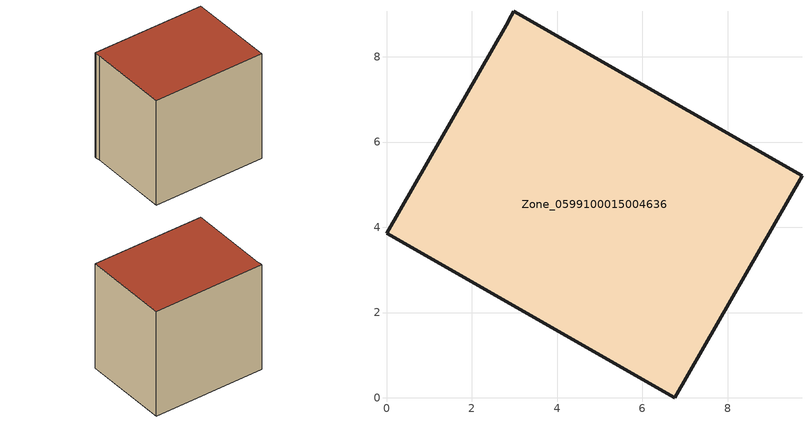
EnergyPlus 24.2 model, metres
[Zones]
Zone_0599100015004636
 floor ground (C_G): 2.92,8.97 2.98,9.07 9.75,5.21 6.76,0 0,3.86 2.81,8.74 z0.81
 wall outside (C_F): 6.76,0 9.75,5.21 2.98,9.07 2.92,8.97 2.81,8.74 0,3.86 6.76,0 z0.81:8.41
 roof outside (C_R): 2.98,9.07 2.92,8.97 2.81,8.74 0,3.86 6.76,0 9.75,5.21 z8.41
[BUILDING]
Pand.0599100015004636: North Axis=0; Terrain=City; Loads Convergence Tolerance Value=0.04; Temperature Convergence Tolerance Value=0.4; Solar Distribution=FullExterior; Maximum Number of Warmup Days=25; Minimum Number of Warmup Days=1
[Site:Location]
Rotterdam.The.Hague.AP_ZH_NLD Design_Conditions: Latitude=51.96; Longitude=4.45; Time Zone=1; Elevation=-4.5
[SITE:GROUNDTEMPERATURE:BUILDINGSURFACE]
18, 18, 18, 18, 18, 18, 18, 18, 18, 18, 18, 18
[MATERIAL] Thermal Absorptance=0.9; Solar Absorptance=0.7; Visible Absorptance=0.7
Name | Roughness | Thickness | Conductivity | Density | Specific Heat
G.TI.1946-1964 | MediumSmooth | 0.15 | 1 | 540 | 1210
F.TI.1946-1964 | Rough | 0.3 | 0.857143 | 1920 | 840
R.TI.1946-1964 | MediumRough | 0.2 | 0.277778 | 1500 | 1000
[CONSTRUCTION]
C_G: G.TI.1946-1964
C_F: F.TI.1946-1964
C_R: R.TI.1946-1964
[ZONE]
Zone_0599100015004636: Type=1; Multiplier=1; Ceiling Height=Autocalculate; Volume=Autocalculate; Floor Area=autocalculate; Part of Total Floor Area=Yes
[ZONEINFILTRATION:DESIGNFLOWRATE]
Infil_Zone_0599100015004636: Zone or ZoneList or Space or SpaceList=Zone_0599100015004636; Schedule=AlwaysOn; Design Flow Rate Calculation Method=Flow/Area; Flow Rate per Floor Area=0.003; Constant Term Coefficient=1; Temperature Term Coefficient=0; Velocity Term Coefficient=0; Velocity Squared Term Coefficient=0
[HVACTEMPLATE:ZONE:IDEALLOADSAIRSYSTEM]
Zone_0599100015004636: Maximum Heating Supply Air Temperature=50; Minimum Cooling Supply Air Temperature=13; Maximum Heating Supply Air Humidity Ratio=0.0156; Minimum Cooling Supply Air Humidity Ratio=0.0077; Heating Limit=NoLimit; Cooling Limit=NoLimit; Dehumidification Control Type=ConstantSensibleHeatRatio; Cooling Sensible Heat Ratio=0.7; Dehumidification Setpoint=60; Humidification Control Type=None; Humidification Setpoint=30; Outdoor Air Method=None; Outdoor Air Flow Rate per Person=0.00944; Outdoor Air Flow Rate per Zone Floor Area=0; Outdoor Air Flow Rate per Zone=0; Demand Controlled Ventilation Type=None; Outdoor Air Economizer Type=NoEconomizer; Heat Recovery Type=None; Sensible Heat Recovery Effectiveness=0.7; Latent Heat Recovery Effectiveness=0.65
[ZONECONTROL:THERMOSTAT]
ThermostatControl_Zone_0599100015004636: Zone or ZoneList=Zone_0599100015004636; Control Type Schedule=DualSetpointControlType; Control 1=Thermostat_Zone_0599100015004636; Temperature Difference Between Cutout And Setpoint=0
[THERMOSTATSETPOINT:DUALSETPOINT]
Thermostat_Zone_0599100015004636: Heating Setpoint Temperature Schedule=HeatingSetpoint_Zone_0599100015004636; Cooling Setpoint Temperature Schedule=CoolingSetpoint_Zone_0599100015004636
[SCHEDULE:COMPACT]
HeatingSetpoint_Zone_0599100015004636: Through: 12/31, For: AllDays, Until: 24:00, 21
CoolingSetpoint_Zone_0599100015004636: Through: 12/31, For: AllDays, Until: 24:00, 24
DualSetpointControlType: Through: 12/31, For: AllDays, Until: 24:00, 4
AlwaysOn: Through: 12/31, For: AllDays, Until: 24:00, 1
